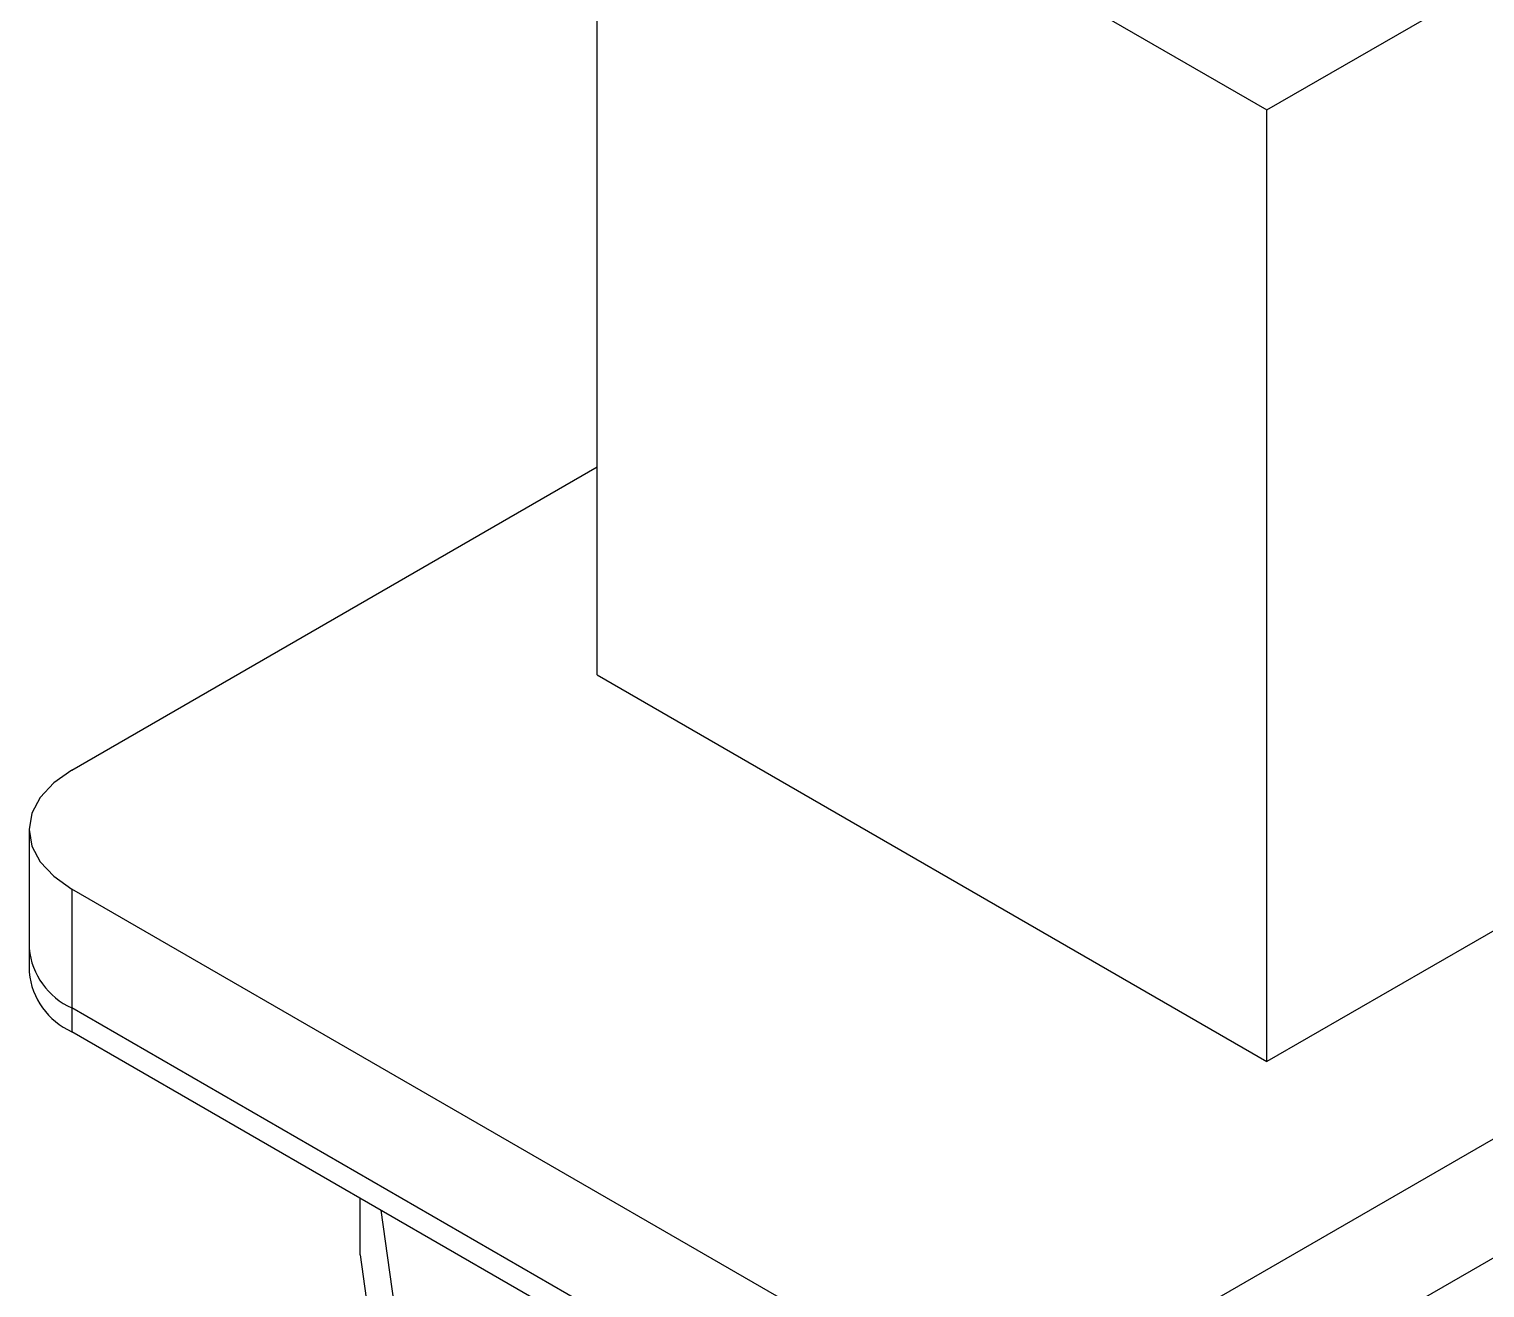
# Model space of a CAD drawing. Header units: millimetres. Extents: x 0 to 597, y 0 to 420.
# Drawn here: x 405.32 to 411.98, y 59.24 to 65 of the extents above; entities that cross this region are included whole.
import ezdxf

# ---------------------------------------------------------------- set-up
doc = ezdxf.new("R2010")
doc.units = ezdxf.units.MM

msp = doc.modelspace()

# ---------------------------------------------------------------- linework, layer by layer
at = {"color": 7, "linetype": 'Continuous', "lineweight": 25}
for p, q in [((407.9146, 66.4009), (410.9788, 64.632)), ((407.9146, 62.0461), (407.9146, 66.4009)), ((410.9788, 64.632), (414.0429, 66.4009)), ((410.9788, 60.2772), (410.9788, 64.632)), ((405.5105, 61.6106), (407.9146, 62.9985)), ((416.4471, 62.4815), (410.2245, 58.8893)), ((407.9146, 62.0461), (410.9788, 60.2772)), ((414.0429, 62.0461), (410.9788, 60.2772)), ((416.4471, 61.9371), (410.2245, 58.3449)), ((405.3152, 61.3385), (405.3152, 60.7941)), ((409.2817, 58.8893), (405.5105, 61.0664)), ((405.5105, 61.0664), (405.5105, 60.522)), ((405.3152, 60.7941), (405.3152, 60.6853)), ((409.2817, 58.3449), (405.5105, 60.522)), ((405.5105, 60.522), (405.5105, 60.4131)), ((409.2817, 58.236), (405.5105, 60.4131)), ((406.8304, 59.3918), (406.8304, 59.6511)), ((406.9249, 59.5966), (407.1476, 57.982)), ((406.8304, 59.3918), (407.0401, 57.8714))]:
    msp.add_line(p, q, dxfattribs=at)
at = {"color": 7, "linetype": 'Continuous', "lineweight": 25, "flags": 128}
msp.add_lwpolyline([(405.5105, 61.6106), (405.4276, 61.5523), (405.366, 61.4858), (405.328, 61.4136), (405.3152, 61.3385), (405.328, 61.2634), (405.366, 61.1912), (405.4276, 61.1247), (405.5105, 61.0664)], dxfattribs=at)
at = {"color": 7, "linetype": 'Continuous', "lineweight": 25}
for centre in [(405.6488, 60.8274), (405.6488, 60.7185)]:
    msp.add_arc(centre, 0.3353, 185.69302, 245.6271, dxfattribs=at)

doc.saveas('drawing.dxf')
